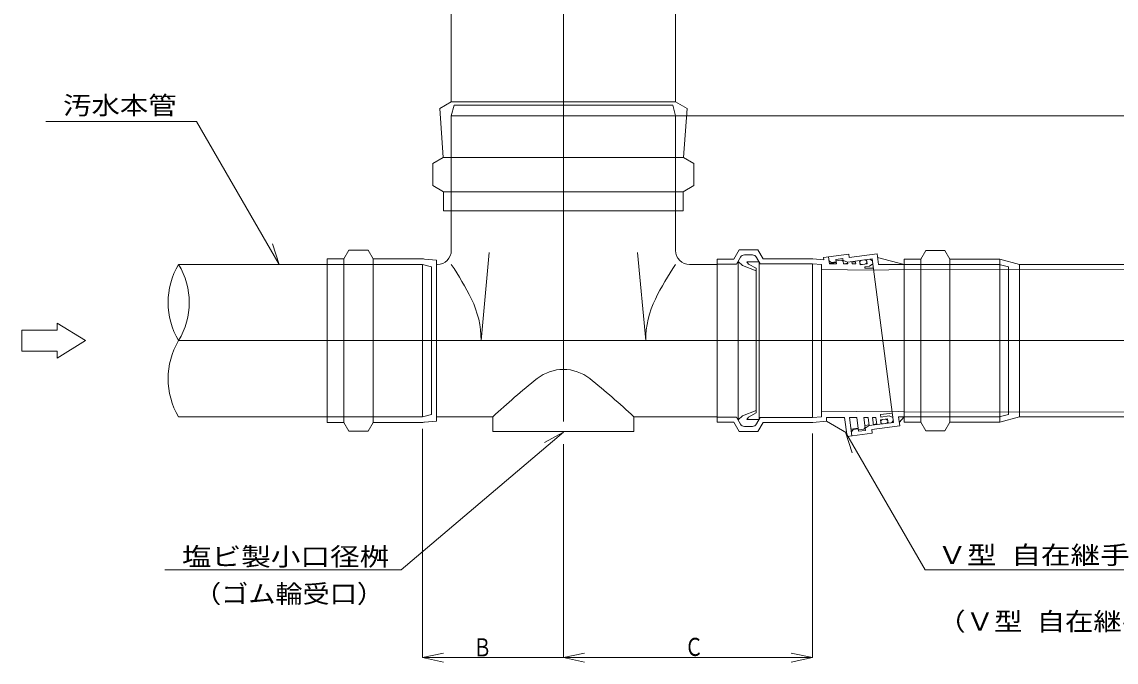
# Model space of a CAD drawing. Units: millimetres on the paper. Extents: x -392 to 404, y -283 to 281.
# Drawn here: x -111.8 to 43.3, y -126.9 to -36.1 of the extents above; entities that cross this region are included whole.
import ezdxf
from ezdxf.enums import TextEntityAlignment as Align

# ---------------------------------------------------------------- set-up
doc = ezdxf.new("R2010")
doc.units = ezdxf.units.MM
doc.layers.add('0-3__0-4__1-0_0', color=7, linetype='Continuous', lineweight=18)
doc.layers.add('0-4__0-5__1-1_陣へようこそ', color=7, linetype='Continuous', lineweight=18)
doc.styles.add('ＭＳ ゴシック', font='')
doc.styles.get('ＭＳ ゴシック').set_extended_font_data('MS Gothic')

msp = doc.modelspace()

# ---------------------------------------------------------------- linework, layer by layer
at = {"layer": '0-3__0-4__1-0_0'}
for p, q in [((-35.037, 29.511), (-35.037, -92.816)), ((-35.037, -92.816), (-35.037, 29.511)), ((-52.069, -55.378), (-18.006, -55.378)), ((-18.047, -60.213), (-52.027, -60.213)), ((-50.937, -62.934), (-50.937, -68.534)), ((-19.137, -68.534), (-19.137, -62.934)), ((-66.186, -69.734), (-66.186, -92.934)), ((-62.009, -92.934), (-62.009, -69.734)), ((-46.707, -81.334), (-45.551, -68.834)), ((-24.524, -68.834), (-23.368, -81.334)), ((-8.242, -69.179), (-9.362, -69.179)), ((3.683, -70.434), (3.601, -69.805)), ((8.775, -70.031), (8.438, -69.773)), ((13.263, -70.534), (9.515, -69.53)), ((-52.937, -70.534), (-53.046, -70.534)), ((-17.137, -70.534), (-13.237, -70.534)), ((0.263, -92.234), (0.263, -70.434)), ((2.668, -70.381), (3.659, -70.251)), ((5.285, -70.34), (4.69, -70.418)), ((6.369, -70.146), (5.873, -70.21)), ((7.773, -70.869), (8.351, -70.793)), ((7.784, -71.059), (8.912, -71.072)), ((8.351, -70.793), (8.827, -70.428)), ((-89.606, -81.334), (50.716, -81.334)), ((11.581, -91.347), (1.563, -91.434)), ((2.263, -92.762), (2.263, -92.234)), ((11.751, -92.636), (11.492, -92.973)), ((13.263, -92.134), (12.596, -92.929)), ((-35.037, -94.324), (-58.025, -113.861)), ((-9.362, -93.489), (-8.242, -93.489)), ((6.753, -93.748), (5.761, -93.879)), ((8.307, -93.291), (7.712, -93.37)), ((7.764, -93.765), (8.339, -93.388)), ((8.901, -93.213), (9.397, -93.148)), ((-91.564, -113.861), (-58.025, -113.861))]:
    msp.add_line(p, q, dxfattribs=at)
for points in [[(-19.137, 12.066), (-19.137, -47.462), (-50.937, -47.462), (-50.937, 12.066)], [(-19.137, -47.462), (-17.512, -48.4), (-18.006, -55.378), (-16.537, -56.219), (-16.537, -59.348), (-18.047, -60.213), (-18.047, -62.934), (-52.027, -62.934), (-52.027, -60.213), (-53.537, -59.348), (-53.537, -56.219), (-52.069, -55.378), (-52.563, -48.4), (-50.937, -47.462)], [(-50.937, -49.434), (-50.536, -47.934), (-50.937, -49.434)], [(-50.536, -47.934), (-19.539, -47.934), (-50.536, -47.934)], [(-19.539, -47.934), (-19.137, -49.434), (-19.539, -47.934)], [(-19.137, -49.434), (-50.937, -49.434), (-19.137, -49.434)], [(-50.937, -49.434), (-50.937, -62.934), (-50.937, -49.434)], [(-19.137, -62.934), (-19.137, -49.434), (-19.137, -62.934)], [(-75.363, -70.534), (-87.075, -50.247), (-108.418, -50.247)], [(-68.537, -69.734), (-66.186, -69.734), (-65.462, -68.479), (-62.733, -68.479), (-62.009, -69.734), (-55.269, -69.734)], [(-55.237, -92.931), (-62.009, -92.934), (-62.733, -94.189), (-65.462, -94.189), (-66.186, -92.934), (-68.537, -92.934), (-68.537, -69.734)], [(-54.746, -69.757), (-53.046, -69.905), (-53.046, -92.762), (-54.717, -92.908)], [(26.763, -92.134), (28.063, -91.786), (28.063, -70.882), (26.763, -70.534), (13.263, -70.534), (9.648, -70.534), (9.45, -69.035), (5.484, -69.557), (5.419, -69.061), (1.85, -69.531), (1.895, -69.873), (0.355, -69.734), (-6.709, -69.734), (-7.459, -68.434), (-10.116, -68.434), (-10.886, -69.768), (-13.237, -69.768), (-13.237, -92.9)], [(-9.925, -69.504), (-10.491, -70.484), (-13.237, -70.484)], [(-7.635, -93.139), (-7.113, -92.234), (0.263, -92.234), (1.563, -92.12), (1.563, -70.548), (0.263, -70.434), (-7.113, -70.434), (-7.635, -69.529)], [(3.683, -70.434), (2.675, -70.434), (2.544, -69.44)], [(3.601, -69.805), (4.592, -69.674), (4.692, -70.434), (5.297, -70.434), (5.265, -70.191)], [(8.735, -69.734), (5.285, -70.188), (4.632, -69.974)], [(8.735, -69.734), (11.79, -92.934), (8.32, -93.391)], [(15.643, -69.784), (13.263, -69.784), (15.643, -69.784)], [(13.263, -69.784), (13.263, -92.884), (13.263, -69.784)], [(16.367, -68.529), (15.643, -69.784), (16.367, -68.529)], [(15.643, -92.884), (15.643, -69.784), (15.643, -92.884)], [(19.038, -68.529), (16.367, -68.529), (19.038, -68.529)], [(19.762, -69.784), (19.038, -68.529), (19.762, -69.784)], [(26.848, -69.784), (19.762, -69.784), (26.848, -69.784)], [(19.762, -69.784), (19.762, -92.884), (19.762, -69.784)], [(29.647, -70.534), (26.848, -69.784), (29.647, -70.534)], [(26.848, -92.884), (26.848, -69.784), (26.848, -92.884)], [(-68.537, -70.534), (-89.606, -70.534), (-68.537, -70.534)], [(-55.037, -70.534), (-68.537, -70.534), (-55.037, -70.534)], [(-53.737, -70.882), (-55.037, -70.534), (-53.737, -70.882)], [(-55.037, -70.534), (-55.037, -92.134), (-55.037, -70.534)], [(-53.737, -91.786), (-53.737, -70.882), (-53.737, -91.786)], [(-10.261, -70.085), (-10.261, -92.582), (-9.655, -91.977), (-7.681, -91.224)], [(-7.681, -71.444), (-9.655, -70.691), (-10.261, -70.085)], [(1.563, -71.234), (8.944, -71.32), (13.263, -71.26), (51.081, -71.193)], [(3.646, -70.152), (2.952, -70.243), (2.616, -69.985)], [(4.644, -70.071), (4.42, -69.899), (3.627, -70.003)], [(5.86, -70.113), (5.902, -70.434), (6.407, -70.434), (6.356, -70.047)], [(6.951, -69.969), (7.029, -70.564), (8.021, -70.433), (7.942, -69.838)], [(29.647, -92.134), (29.647, -70.534), (29.647, -92.134)], [(29.647, -70.534), (50.716, -70.534), (29.647, -70.534)], [(11.581, -91.347), (13.263, -91.407), (50.35, -91.474)], [(-68.537, -92.134), (-89.606, -92.134), (-68.537, -92.134)], [(-55.037, -92.134), (-68.537, -92.134), (-55.037, -92.134)], [(-55.037, -92.134), (-53.737, -91.786), (-55.037, -92.134)], [(-13.237, -92.134), (-25.037, -92.134), (-25.037, -94.234), (-45.037, -94.234), (-45.037, -92.134), (-53.046, -92.134)], [(-13.237, -92.184), (-10.491, -92.184), (-9.925, -93.164)], [(-13.237, -92.9), (-10.886, -92.9), (-10.116, -94.234), (-7.459, -94.234), (-6.709, -92.934), (0.355, -92.934), (2.263, -92.762), (5.126, -94.416)], [(2.263, -92.234), (4.839, -92.234), (5.191, -94.912)], [(5.191, -94.912), (8.761, -94.442), (8.695, -93.946), (12.661, -93.424), (12.491, -92.134), (26.763, -92.134), (13.263, -92.134)], [(8.321, -93.4), (8.167, -92.234), (7.562, -92.234), (7.803, -94.064), (6.812, -94.194), (6.554, -92.234), (5.545, -92.234), (5.885, -94.821)], [(9.41, -93.247), (9.277, -92.234), (8.773, -92.234), (8.914, -93.312)], [(10.005, -93.169), (9.927, -92.574), (10.918, -92.443), (10.997, -93.038)], [(9.974, -92.164), (9.936, -91.816), (11.613, -91.595)], [(11.698, -92.24), (11.144, -92.01), (9.974, -92.164)], [(13.263, -92.884), (15.643, -92.884), (13.263, -92.884)], [(15.643, -92.884), (16.367, -94.139), (15.643, -92.884)], [(19.038, -94.139), (19.762, -92.884), (19.038, -94.139)], [(19.762, -92.884), (26.848, -92.884), (19.762, -92.884)], [(26.848, -92.884), (29.647, -92.134), (26.848, -92.884)], [(29.647, -92.134), (50.716, -92.134), (29.647, -92.134)], [(4.963, -94.324), (16.242, -113.861), (44.722, -113.861)], [(5.814, -94.275), (6.072, -93.939), (6.766, -93.847)], [(6.786, -93.996), (7.579, -93.892), (7.751, -93.667)], [(16.367, -94.139), (19.038, -94.139), (16.367, -94.139)]]:
    msp.add_lwpolyline(points, dxfattribs=at)
for points in [[(-7.681, -91.594), (-7.681, -71.073), (-8.778, -70.464), (-9.031, -70.171), (-7.265, -70.171), (-7.265, -92.497), (-9.031, -92.497), (-8.778, -92.204)], [(-111.833, -79.834), (-111.833, -82.834), (-106.833, -82.834), (-106.833, -83.834), (-102.833, -81.334), (-106.833, -78.834), (-106.833, -79.834)]]:
    msp.add_lwpolyline(points, close=True, dxfattribs=at)
for centre, radius, start, end in [((-55.269, -75.734), 6, 85, 90), ((-52.937, -68.534), 2, 270, 0), ((-17.137, -68.534), 2, 180, 270), ((-9.362, -69.829), 0.65, 90, 150), ((-8.242, -69.879), 0.7, 30, 90), ((-80.636, -75.934), 10.47, 148.95178, 211.04822), ((-80.636, -75.934), 10.47, 148.95178, 211.04822), ((-98.576, -75.934), 10.47, 328.95178, 31.04822), ((-98.576, -75.934), 10.47, 328.95178, 31.04822), ((-84.041, -93.128), 40.079, 26.20344, 34.3152), ((13.966, -93.128), 40.079, 145.6848, 153.79656), ((7.287, -70.227), 0.3, 97.5, 277.5), ((7.684, -70.175), 0.3, 277.5, 97.5), ((7.786, -70.968), 0.1, 97.5, 186.16156), ((7.785, -70.959), 0.1, 186.16156, 269.32935), ((-60.075, -81.334), 13.368, 0, 26.20344), ((-10, -81.334), 13.368, 153.79656, 180), ((-80.636, -86.734), 10.47, 148.95178, 211.04822), ((-80.636, -86.734), 10.47, 148.95178, 211.04822), ((31.887, -174.911), 113.002, 128.70281, 132.90129), ((-35.037, -91.384), 5.971, 51.29719, 128.70281), ((-101.962, -174.911), 113.002, 47.09871, 51.29719), ((-55.24, -86.931), 6, 270.02206, 275), ((10.263, -92.832), 0.3, 97.5, 277.5), ((10.66, -92.78), 0.3, 277.5, 97.5), ((-9.362, -92.839), 0.65, 210, 270), ((-8.242, -92.789), 0.7, 270, 330)]:
    msp.add_arc(centre, radius, start, end, dxfattribs=at)
at = {"layer": '0-4__0-5__1-1_陣へようこそ'}
for p, q in [((-75.363, -70.534), (-76.31, -67.617)), ((-55.037, -93.848), (-55.037, -126.287)), ((-35.037, -94.324), (-37.736, -95.781)), ((0.263, -94.482), (0.263, -126.287)), ((4.963, -94.324), (5.91, -97.241)), ((-35.037, -96.006), (-35.042, -126.288)), ((-55.037, -126.287), (-52.037, -125.649)), ((-35.046, -126.288), (-32.045, -125.652)), ((0.263, -126.287), (-2.737, -125.649)), ((0.263, -126.287), (-55.037, -126.287)), ((-55.037, -126.287), (-52.037, -126.924)), ((-35.046, -126.288), (-32.046, -126.927)), ((0.263, -126.287), (-2.737, -126.924))]:
    msp.add_line(p, q, dxfattribs=at)
msp.add_lwpolyline([(-19.137, -49.434), (-14.96, -49.434), (55.12, -49.434), (55.12, -91.434)], dxfattribs=at)

# ---------------------------------------------------------------- texts
at = {"layer": '0-3__0-4__1-0_0', "style": 'ＭＳ ゴシック'}
for s, width, p in [('汚水本管', 1.15, (-105.991, -50.013)), ('Ｖ型 自在継手', 1.2, (17.986, -113.795)), ('塩ビ製小口径桝', 1.2, (-89.135, -114.018)), ('（ゴム輪受口）', 1.1, (-87.423, -119.295)), ('（Ｖ型 自在継手の位置は参考とし、上下流共に設置可能）', 1.15, (17.986, -123.213))]:
    msp.add_text(s, height=2.566, dxfattribs=dict(at, width=width)).set_placement(p, align=Align.BOTTOM_LEFT)
at = {"layer": '0-4__0-5__1-1_陣へようこそ', "style": 'ＭＳ ゴシック', "width": 0.75}
for s, p in [('Ｂ', (-47.832, -126.886)), ('Ｃ', (-17.83, -126.823))]:
    msp.add_text(s, height=2.566, dxfattribs=at).set_placement(p, align=Align.BOTTOM_LEFT)

doc.saveas('drawing.dxf')
